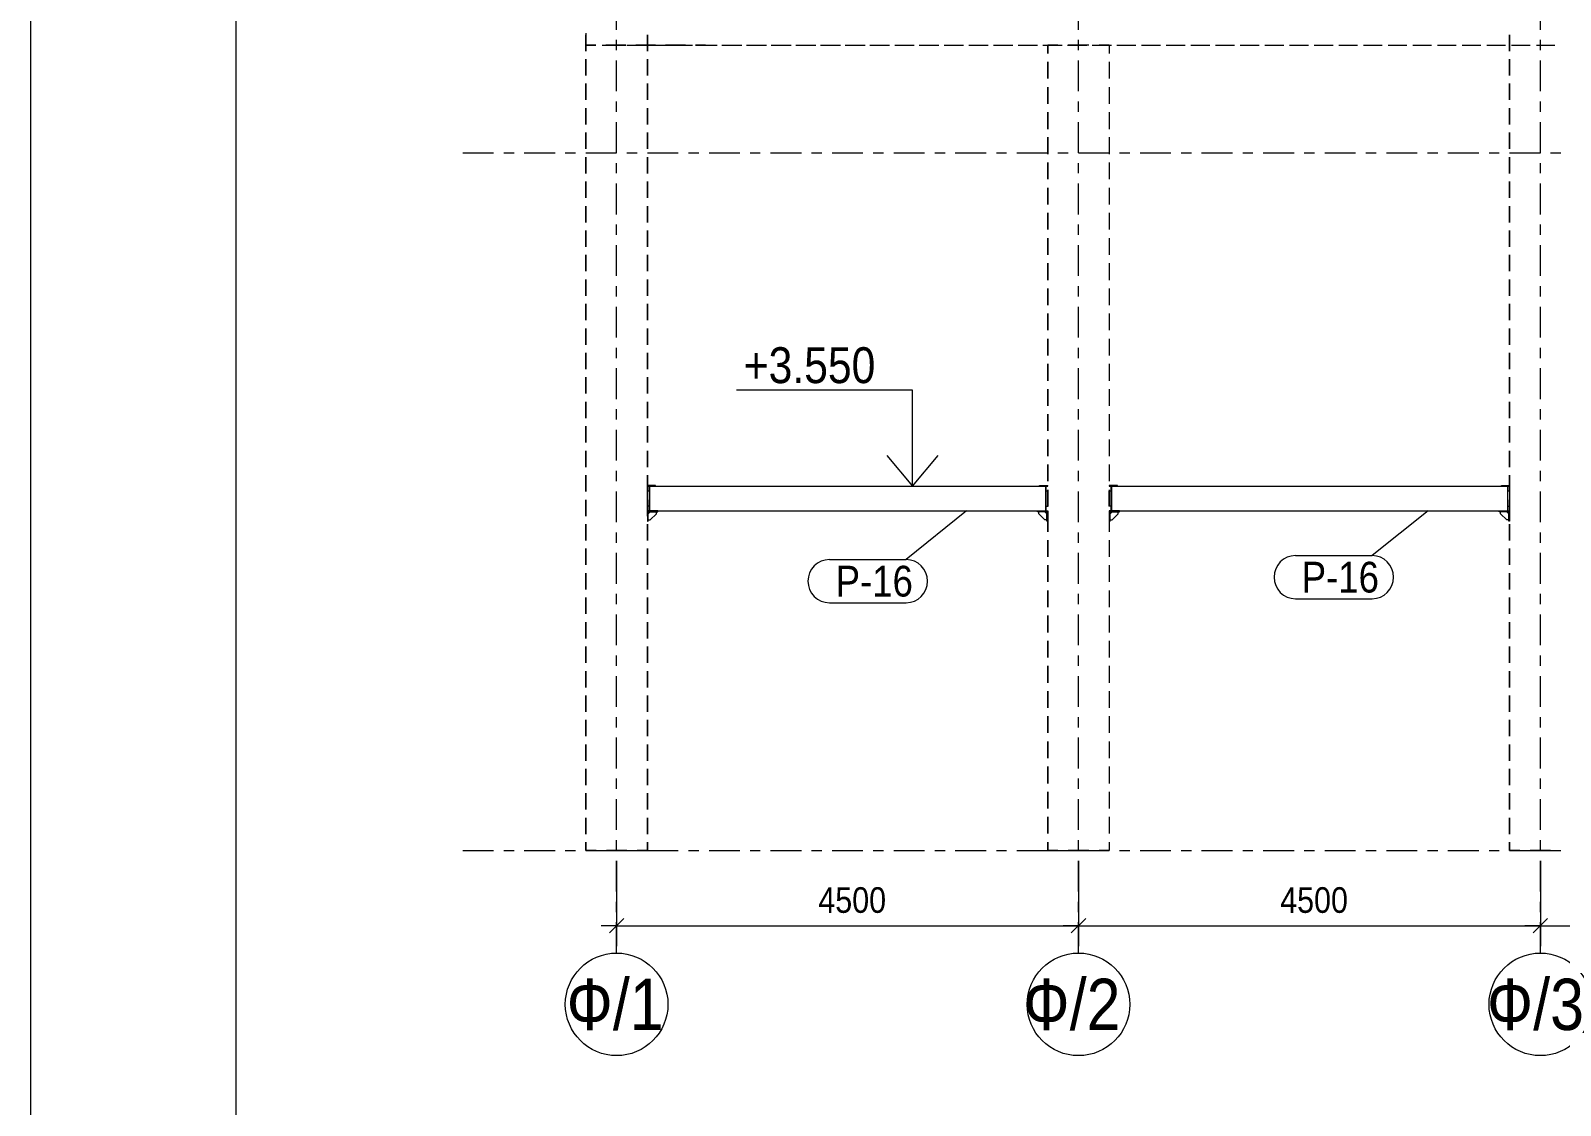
# Model space of a CAD drawing. Header units: millimetres. Extents: x -423 to 766, y -621 to 220.
# Drawn here: x -423.5 to -274.4, y -24.8 to 79.9 of the extents above; entities that cross this region are included whole.
import ezdxf

# ---------------------------------------------------------------- set-up
doc = ezdxf.new("R2010")
doc.units = ezdxf.units.MM
doc.linetypes.add('XKITLINE00', pattern=[0])
doc.linetypes.add('XKITLINE03', pattern=[6, 3, -1, 1, -1])
for name, color, linetype, lineweight in [('DrawingSheet', 5, 'Continuous', 0), ('LevelText', 7, 'Continuous', 0), ('Part', 2, 'Continuous', 0), ('PartMark', 3, 'Continuous', 0), ('ReferenceModel', 1, 'Continuous', 0), ('S-GRID', 1, 'Continuous', 0), ('Z-DIMENSIONS', 1, 'Continuous', 0)]:
    doc.layers.add(name, color=color, linetype=linetype, lineweight=lineweight)
doc.styles.add('GOST type A', font='ARIAL.TTF')

msp = doc.modelspace()

# ---------------------------------------------------------------- linework, layer by layer
at = {"layer": 'DrawingSheet', "linetype": 'XKITLINE00', "lineweight": 0}
for p, q in [((-423.49, 219.62), (-423.49, -621.38)), ((-403.49, 214.62), (-403.49, -616.38))]:
    msp.add_line(p, q, dxfattribs=at)
at = {"layer": 'LevelText', "linetype": 'XKITLINE00', "lineweight": 0}
for p, q in [((-343.5, 44.85), (-354.71, 44.85)), ((-337.57, 44.85), (-343.5, 44.85)), ((-337.57, 35.5), (-337.57, 44.85)), ((-340.07, 38.5), (-337.57, 35.5)), ((-337.57, 35.5), (-335.07, 38.5))]:
    msp.add_line(p, q, dxfattribs=at)
at = {"layer": 'Part', "linetype": 'XKITLINE00', "lineweight": 0}
for p, q in [((-362.59, 35.58), (-363.39, 35.58)), ((-363.39, 35.58), (-363.39, 35.5)), ((-363.39, 35.5), (-363.19, 35.5)), ((-363.39, 35.05), (-363.23, 35.05)), ((-363.39, 33.55), (-363.39, 35.05)), ((-363.23, 35.46), (-363.23, 33.14)), ((-363.23, 35.46), (-363.19, 35.46)), ((-363.19, 35.5), (-363.19, 33.1)), ((-363.19, 35.5), (-324.59, 35.5)), ((-362.59, 35.5), (-362.59, 35.58)), ((-325.19, 35.5), (-325.19, 35.58)), ((-325.19, 35.58), (-324.39, 35.58)), ((-324.59, 35.5), (-324.39, 35.5)), ((-324.59, 35.5), (-324.59, 33.1)), ((-324.55, 35.46), (-324.59, 35.46)), ((-324.55, 33.14), (-324.55, 35.46)), ((-324.55, 35.05), (-324.39, 35.05)), ((-324.39, 35.5), (-324.39, 35.58)), ((-324.39, 35.05), (-324.39, 33.55)), ((-317.59, 35.58), (-318.39, 35.58)), ((-318.39, 35.58), (-318.39, 35.5)), ((-318.39, 35.5), (-318.19, 35.5)), ((-318.39, 35.05), (-318.23, 35.05)), ((-318.39, 33.55), (-318.39, 35.05)), ((-318.23, 35.46), (-318.23, 33.14)), ((-318.23, 35.46), (-318.19, 35.46)), ((-318.19, 35.5), (-318.19, 33.1)), ((-318.19, 35.5), (-279.59, 35.5)), ((-317.59, 35.5), (-317.59, 35.58)), ((-280.19, 35.5), (-280.19, 35.58)), ((-280.19, 35.58), (-279.39, 35.58)), ((-279.59, 35.5), (-279.59, 33.1)), ((-279.59, 35.5), (-279.39, 35.5)), ((-279.55, 35.46), (-279.59, 35.46)), ((-279.55, 33.14), (-279.55, 35.46)), ((-279.55, 35.05), (-279.39, 35.05)), ((-279.39, 35.5), (-279.39, 35.58)), ((-279.39, 35.05), (-279.39, 33.55)), ((-363.23, 33.55), (-363.39, 33.55)), ((-363.39, 33.1), (-363.39, 32.1)), ((-362.39, 33.1), (-363.39, 33.1)), ((-363.31, 32.1), (-363.31, 33.02)), ((-363.31, 33.02), (-362.39, 33.02)), ((-363.31, 32.82), (-363.11, 33.02)), ((-363.23, 33.14), (-363.19, 33.14)), ((-363.19, 33.1), (-324.59, 33.1)), ((-363.11, 32.22), (-362.51, 32.82)), ((-362.51, 32.82), (-362.51, 33.02)), ((-362.39, 33.02), (-362.39, 33.1)), ((-325.39, 33.02), (-325.39, 33.1)), ((-325.39, 33.1), (-324.39, 33.1)), ((-324.47, 33.02), (-325.39, 33.02)), ((-325.27, 32.82), (-325.27, 33.02)), ((-324.67, 32.22), (-325.27, 32.82)), ((-324.47, 32.82), (-324.67, 33.02)), ((-324.59, 33.14), (-324.55, 33.14)), ((-324.55, 33.55), (-324.39, 33.55)), ((-324.47, 32.1), (-324.47, 33.02)), ((-324.39, 33.1), (-324.39, 32.1)), ((-318.23, 33.55), (-318.39, 33.55)), ((-318.39, 33.1), (-318.39, 32.1)), ((-317.39, 33.1), (-318.39, 33.1)), ((-318.31, 32.82), (-318.11, 33.02)), ((-318.31, 32.1), (-318.31, 33.02)), ((-318.31, 33.02), (-317.39, 33.02)), ((-318.23, 33.14), (-318.19, 33.14)), ((-318.19, 33.1), (-279.59, 33.1)), ((-318.11, 32.22), (-317.51, 32.82)), ((-317.51, 32.82), (-317.51, 33.02)), ((-317.39, 33.02), (-317.39, 33.1)), ((-280.39, 33.02), (-280.39, 33.1)), ((-280.39, 33.1), (-279.39, 33.1)), ((-279.47, 33.02), (-280.39, 33.02)), ((-280.27, 32.82), (-280.27, 33.02)), ((-279.67, 32.22), (-280.27, 32.82)), ((-279.47, 32.82), (-279.67, 33.02)), ((-279.59, 33.14), (-279.55, 33.14)), ((-279.55, 33.55), (-279.39, 33.55)), ((-279.47, 32.1), (-279.47, 33.02)), ((-279.39, 33.1), (-279.39, 32.1)), ((-363.39, 32.1), (-363.31, 32.1)), ((-363.31, 32.22), (-363.11, 32.22)), ((-324.47, 32.22), (-324.67, 32.22)), ((-324.39, 32.1), (-324.47, 32.1)), ((-318.39, 32.1), (-318.31, 32.1)), ((-318.31, 32.22), (-318.11, 32.22)), ((-279.47, 32.22), (-279.67, 32.22)), ((-279.39, 32.1), (-279.47, 32.1))]:
    msp.add_line(p, q, dxfattribs=at)
at = {"layer": 'PartMark', "linetype": 'XKITLINE00', "lineweight": 0}
for p, q in [((-332.31, 33.1), (-338.19, 28.35)), ((-287.31, 33.1), (-292.79, 28.74)), ((-345.65, 28.35), (-338.19, 28.35)), ((-300.24, 28.74), (-292.79, 28.74)), ((-345.65, 24.15), (-338.19, 24.15)), ((-300.24, 24.54), (-292.79, 24.54))]:
    msp.add_line(p, q, dxfattribs=at)
for centre, start, end in [((-345.65, 26.25), 90, 270), ((-338.19, 26.25), 270, 90), ((-300.24, 26.64), 90, 270), ((-292.79, 26.64), 270, 90)]:
    msp.add_arc(centre, 2.1, start, end, dxfattribs=at)
at = {"layer": 'ReferenceModel', "linetype": 'XKITLINE00', "lineweight": 0}
for p, q in [((-369.39, 79.66), (-369.39, 78.5)), ((-369.39, 79.51), (-369.39, 77.92)), ((-369.39, 77.92), (-369.39, 79.51)), ((-369.39, 79.51), (-369.39, 77.92)), ((-369.39, 79.33), (-369.39, 78.5)), ((-363.39, 79.51), (-363.39, 77.92)), ((-363.39, 77.92), (-363.39, 79.51)), ((-363.39, 79.51), (-363.39, 77.92)), ((-279.39, 79.51), (-279.39, 77.92)), ((-279.39, 77.92), (-279.39, 79.51)), ((-279.39, 79.51), (-279.39, 77.92)), ((-369.39, 78.5), (-369.39, 78.5)), ((-369.39, 78.5), (-368.59, 78.5)), ((-369.39, 78.5), (-368.42, 78.5)), ((-368.42, 78.5), (-369.39, 78.5)), ((-367.79, 78.5), (-366.19, 78.5)), ((-367.44, 78.5), (-365.5, 78.5)), ((-365.5, 78.5), (-367.44, 78.5)), ((-365.39, 78.5), (-363.79, 78.5)), ((-364.53, 78.5), (-362.59, 78.5)), ((-362.59, 78.5), (-364.53, 78.5)), ((-362.99, 78.5), (-361.39, 78.5)), ((-361.62, 78.5), (-359.68, 78.5)), ((-359.68, 78.5), (-361.62, 78.5)), ((-360.59, 78.5), (-358.99, 78.5)), ((-358.71, 78.5), (-357.74, 78.5)), ((-357.74, 78.5), (-358.71, 78.5)), ((-358.19, 78.5), (-356.59, 78.5)), ((-357.74, 78.5), (-356.94, 78.5)), ((-356.14, 78.5), (-354.53, 78.5)), ((-355.79, 78.5), (-354.19, 78.5)), ((-353.73, 78.5), (-352.13, 78.5)), ((-353.39, 78.5), (-351.79, 78.5)), ((-351.33, 78.5), (-349.72, 78.5)), ((-350.99, 78.5), (-349.39, 78.5)), ((-348.92, 78.5), (-347.32, 78.5)), ((-348.59, 78.5), (-346.99, 78.5)), ((-346.52, 78.5), (-344.91, 78.5)), ((-346.19, 78.5), (-344.59, 78.5)), ((-344.11, 78.5), (-342.51, 78.5)), ((-343.79, 78.5), (-342.19, 78.5)), ((-341.71, 78.5), (-340.1, 78.5)), ((-341.39, 78.5), (-339.79, 78.5)), ((-339.3, 78.5), (-337.7, 78.5)), ((-338.99, 78.5), (-337.39, 78.5)), ((-336.9, 78.5), (-335.3, 78.5)), ((-336.59, 78.5), (-334.99, 78.5)), ((-334.49, 78.5), (-332.89, 78.5)), ((-334.19, 78.5), (-332.59, 78.5)), ((-332.09, 78.5), (-330.49, 78.5)), ((-331.79, 78.5), (-330.19, 78.5)), ((-329.68, 78.5), (-328.08, 78.5)), ((-329.39, 78.5), (-327.79, 78.5)), ((-327.28, 78.5), (-325.68, 78.5)), ((-326.99, 78.5), (-325.39, 78.5)), ((-324.88, 78.5), (-323.27, 78.5)), ((-324.59, 78.5), (-322.99, 78.5)), ((-323.39, 78.5), (-324.39, 78.5)), ((-323.39, 78.5), (-324.39, 78.5)), ((-324.39, 78.5), (-324.39, 77.68)), ((-324.39, 78.5), (-324.39, 77.68)), ((-323.39, 78.5), (-324.39, 78.5)), ((-324.39, 77.68), (-324.39, 78.5)), ((-322.47, 78.5), (-320.87, 78.5)), ((-320.39, 78.5), (-322.39, 78.5)), ((-320.39, 78.5), (-322.39, 78.5)), ((-320.39, 78.5), (-322.39, 78.5)), ((-322.19, 78.5), (-320.59, 78.5)), ((-320.07, 78.5), (-318.46, 78.5)), ((-319.79, 78.5), (-318.19, 78.5)), ((-318.39, 78.5), (-319.39, 78.5)), ((-318.39, 78.5), (-319.39, 78.5)), ((-318.39, 78.5), (-319.39, 78.5)), ((-318.39, 78.5), (-318.39, 78.5)), ((-318.39, 78.5), (-318.39, 77.68)), ((-318.39, 78.5), (-318.39, 77.68)), ((-318.39, 78.5), (-318.39, 77.68)), ((-317.66, 78.5), (-316.06, 78.5)), ((-317.39, 78.5), (-315.79, 78.5)), ((-315.26, 78.5), (-313.65, 78.5)), ((-314.99, 78.5), (-313.39, 78.5)), ((-312.85, 78.5), (-311.25, 78.5)), ((-312.59, 78.5), (-310.99, 78.5)), ((-310.45, 78.5), (-308.84, 78.5)), ((-310.19, 78.5), (-308.59, 78.5)), ((-308.04, 78.5), (-306.44, 78.5)), ((-307.79, 78.5), (-306.19, 78.5)), ((-305.64, 78.5), (-304.04, 78.5)), ((-305.39, 78.5), (-303.79, 78.5)), ((-303.23, 78.5), (-301.63, 78.5)), ((-302.99, 78.5), (-301.39, 78.5)), ((-300.83, 78.5), (-299.23, 78.5)), ((-300.59, 78.5), (-298.99, 78.5)), ((-298.42, 78.5), (-296.82, 78.5)), ((-298.19, 78.5), (-296.59, 78.5)), ((-296.02, 78.5), (-294.42, 78.5)), ((-295.79, 78.5), (-294.19, 78.5)), ((-293.62, 78.5), (-292.01, 78.5)), ((-293.39, 78.5), (-291.79, 78.5)), ((-291.21, 78.5), (-289.61, 78.5)), ((-290.99, 78.5), (-289.39, 78.5)), ((-288.81, 78.5), (-287.2, 78.5)), ((-288.59, 78.5), (-286.99, 78.5)), ((-286.4, 78.5), (-284.8, 78.5)), ((-286.19, 78.5), (-284.59, 78.5)), ((-284, 78.5), (-282.39, 78.5)), ((-283.79, 78.5), (-282.19, 78.5)), ((-281.59, 78.5), (-279.99, 78.5)), ((-281.39, 78.5), (-279.79, 78.5)), ((-279.19, 78.5), (-277.58, 78.5)), ((-278.99, 78.5), (-277.39, 78.5)), ((-276.78, 78.5), (-275.18, 78.5)), ((-276.59, 78.5), (-274.99, 78.5)), ((-369.39, 77.12), (-369.39, 75.53)), ((-369.39, 75.53), (-369.39, 77.12)), ((-369.39, 77.12), (-369.39, 75.53)), ((-363.39, 77.12), (-363.39, 75.53)), ((-363.39, 75.53), (-363.39, 77.12)), ((-363.39, 77.12), (-363.39, 75.53)), ((-324.39, 76.86), (-324.39, 75.23)), ((-324.39, 76.86), (-324.39, 75.23)), ((-324.39, 75.23), (-324.39, 76.86)), ((-318.39, 76.86), (-318.39, 75.23)), ((-318.39, 76.86), (-318.39, 75.23)), ((-318.39, 76.86), (-318.39, 75.23)), ((-279.39, 77.12), (-279.39, 75.53)), ((-279.39, 75.53), (-279.39, 77.12)), ((-279.39, 77.12), (-279.39, 75.53)), ((-369.39, 74.74), (-369.39, 73.15)), ((-369.39, 73.15), (-369.39, 74.74)), ((-369.39, 74.74), (-369.39, 73.15)), ((-363.39, 74.74), (-363.39, 73.15)), ((-363.39, 73.15), (-363.39, 74.74)), ((-363.39, 74.74), (-363.39, 73.15)), ((-279.39, 74.74), (-279.39, 73.15)), ((-279.39, 73.15), (-279.39, 74.74)), ((-279.39, 74.74), (-279.39, 73.15)), ((-324.39, 74.41), (-324.39, 72.78)), ((-324.39, 74.41), (-324.39, 72.78)), ((-324.39, 72.78), (-324.39, 74.41)), ((-318.39, 74.41), (-318.39, 72.78)), ((-318.39, 74.41), (-318.39, 72.78)), ((-318.39, 74.41), (-318.39, 72.78)), ((-369.39, 72.35), (-369.39, 70.76)), ((-369.39, 70.76), (-369.39, 72.35)), ((-369.39, 72.35), (-369.39, 70.76)), ((-363.39, 72.35), (-363.39, 70.76)), ((-363.39, 70.76), (-363.39, 72.35)), ((-363.39, 72.35), (-363.39, 70.76)), ((-324.39, 71.96), (-324.39, 70.32)), ((-324.39, 71.96), (-324.39, 70.32)), ((-324.39, 70.32), (-324.39, 71.96)), ((-318.39, 71.96), (-318.39, 70.32)), ((-318.39, 71.96), (-318.39, 70.32)), ((-318.39, 71.96), (-318.39, 70.32)), ((-279.39, 72.35), (-279.39, 70.76)), ((-279.39, 70.76), (-279.39, 72.35)), ((-279.39, 72.35), (-279.39, 70.76)), ((-369.39, 69.97), (-369.39, 68.38)), ((-369.39, 68.38), (-369.39, 69.97)), ((-369.39, 69.97), (-369.39, 68.38)), ((-363.39, 69.97), (-363.39, 68.38)), ((-363.39, 68.38), (-363.39, 69.97)), ((-363.39, 69.97), (-363.39, 68.38)), ((-324.39, 69.51), (-324.39, 67.87)), ((-324.39, 69.51), (-324.39, 67.87)), ((-324.39, 67.87), (-324.39, 69.51)), ((-318.39, 69.51), (-318.39, 67.87)), ((-318.39, 69.51), (-318.39, 67.87)), ((-318.39, 69.51), (-318.39, 67.87)), ((-279.39, 69.97), (-279.39, 68.38)), ((-279.39, 68.38), (-279.39, 69.97)), ((-279.39, 69.97), (-279.39, 68.38)), ((-369.39, 67.58), (-369.39, 65.99)), ((-369.39, 65.99), (-369.39, 67.58)), ((-369.39, 67.58), (-369.39, 65.99)), ((-363.39, 67.58), (-363.39, 65.99)), ((-363.39, 65.99), (-363.39, 67.58)), ((-363.39, 67.58), (-363.39, 65.99)), ((-279.39, 67.58), (-279.39, 65.99)), ((-279.39, 65.99), (-279.39, 67.58)), ((-279.39, 67.58), (-279.39, 65.99)), ((-324.39, 67.05), (-324.39, 65.42)), ((-324.39, 67.05), (-324.39, 65.42)), ((-324.39, 65.42), (-324.39, 67.05)), ((-318.39, 67.05), (-318.39, 65.42)), ((-318.39, 67.05), (-318.39, 65.42)), ((-318.39, 67.05), (-318.39, 65.42)), ((-369.39, 65.2), (-369.39, 63.61)), ((-369.39, 63.61), (-369.39, 65.2)), ((-369.39, 65.2), (-369.39, 63.61)), ((-363.39, 65.2), (-363.39, 63.61)), ((-363.39, 63.61), (-363.39, 65.2)), ((-363.39, 65.2), (-363.39, 63.61)), ((-324.39, 64.6), (-324.39, 62.96)), ((-324.39, 64.6), (-324.39, 62.96)), ((-324.39, 62.96), (-324.39, 64.6)), ((-318.39, 64.6), (-318.39, 62.96)), ((-318.39, 64.6), (-318.39, 62.96)), ((-318.39, 64.6), (-318.39, 62.96)), ((-279.39, 65.2), (-279.39, 63.61)), ((-279.39, 63.61), (-279.39, 65.2)), ((-279.39, 65.2), (-279.39, 63.61)), ((-369.39, 62.81), (-369.39, 61.22)), ((-369.39, 61.22), (-369.39, 62.81)), ((-369.39, 62.81), (-369.39, 61.22)), ((-363.39, 62.81), (-363.39, 61.22)), ((-363.39, 61.22), (-363.39, 62.81)), ((-363.39, 62.81), (-363.39, 61.22)), ((-279.39, 62.81), (-279.39, 61.22)), ((-279.39, 61.22), (-279.39, 62.81)), ((-279.39, 62.81), (-279.39, 61.22)), ((-324.39, 62.15), (-324.39, 60.51)), ((-324.39, 62.15), (-324.39, 60.51)), ((-324.39, 60.51), (-324.39, 62.15)), ((-318.39, 62.15), (-318.39, 60.51)), ((-318.39, 62.15), (-318.39, 60.51)), ((-318.39, 62.15), (-318.39, 60.51)), ((-369.39, 60.43), (-369.39, 58.84)), ((-369.39, 58.84), (-369.39, 60.43)), ((-369.39, 60.43), (-369.39, 58.84)), ((-363.39, 60.43), (-363.39, 58.84)), ((-363.39, 58.84), (-363.39, 60.43)), ((-363.39, 60.43), (-363.39, 58.84)), ((-324.39, 59.69), (-324.39, 58.06)), ((-324.39, 59.69), (-324.39, 58.06)), ((-324.39, 58.06), (-324.39, 59.69)), ((-318.39, 59.69), (-318.39, 58.06)), ((-318.39, 59.69), (-318.39, 58.06)), ((-318.39, 59.69), (-318.39, 58.06)), ((-279.39, 60.43), (-279.39, 58.84)), ((-279.39, 58.84), (-279.39, 60.43)), ((-279.39, 60.43), (-279.39, 58.84)), ((-369.39, 58.04), (-369.39, 56.45)), ((-369.39, 56.45), (-369.39, 58.04)), ((-369.39, 58.04), (-369.39, 56.45)), ((-363.39, 58.04), (-363.39, 56.45)), ((-363.39, 56.45), (-363.39, 58.04)), ((-363.39, 58.04), (-363.39, 56.45)), ((-324.39, 57.24), (-324.39, 55.6)), ((-324.39, 57.24), (-324.39, 55.6)), ((-324.39, 55.6), (-324.39, 57.24)), ((-318.39, 57.24), (-318.39, 55.6)), ((-318.39, 57.24), (-318.39, 55.6)), ((-318.39, 57.24), (-318.39, 55.6)), ((-279.39, 58.04), (-279.39, 56.45)), ((-279.39, 56.45), (-279.39, 58.04)), ((-279.39, 58.04), (-279.39, 56.45)), ((-369.39, 55.66), (-369.39, 54.07)), ((-369.39, 54.07), (-369.39, 55.66)), ((-369.39, 55.66), (-369.39, 54.07)), ((-363.39, 55.66), (-363.39, 54.07)), ((-363.39, 54.07), (-363.39, 55.66)), ((-363.39, 55.66), (-363.39, 54.07)), ((-279.39, 55.66), (-279.39, 54.07)), ((-279.39, 54.07), (-279.39, 55.66)), ((-279.39, 55.66), (-279.39, 54.07)), ((-324.39, 54.79), (-324.39, 53.15)), ((-324.39, 54.79), (-324.39, 53.15)), ((-324.39, 53.15), (-324.39, 54.79)), ((-318.39, 54.79), (-318.39, 53.15)), ((-318.39, 54.79), (-318.39, 53.15)), ((-318.39, 54.79), (-318.39, 53.15)), ((-369.39, 53.27), (-369.39, 51.68)), ((-369.39, 51.68), (-369.39, 53.27)), ((-369.39, 53.27), (-369.39, 51.68)), ((-363.39, 53.27), (-363.39, 51.68)), ((-363.39, 51.68), (-363.39, 53.27)), ((-363.39, 53.27), (-363.39, 51.68)), ((-324.39, 52.33), (-324.39, 50.7)), ((-324.39, 52.33), (-324.39, 50.7)), ((-324.39, 50.7), (-324.39, 52.33)), ((-318.39, 52.33), (-318.39, 50.7)), ((-318.39, 52.33), (-318.39, 50.7)), ((-318.39, 52.33), (-318.39, 50.7)), ((-279.39, 53.27), (-279.39, 51.68)), ((-279.39, 51.68), (-279.39, 53.27)), ((-279.39, 53.27), (-279.39, 51.68)), ((-369.39, 50.89), (-369.39, 49.3)), ((-369.39, 49.3), (-369.39, 50.89)), ((-369.39, 50.89), (-369.39, 49.3)), ((-363.39, 50.89), (-363.39, 49.3)), ((-363.39, 49.3), (-363.39, 50.89)), ((-363.39, 50.89), (-363.39, 49.3)), ((-279.39, 50.89), (-279.39, 49.3)), ((-279.39, 49.3), (-279.39, 50.89)), ((-279.39, 50.89), (-279.39, 49.3)), ((-324.39, 49.88), (-324.39, 48.24)), ((-324.39, 49.88), (-324.39, 48.24)), ((-324.39, 48.24), (-324.39, 49.88)), ((-318.39, 49.88), (-318.39, 48.24)), ((-318.39, 49.88), (-318.39, 48.24)), ((-318.39, 49.88), (-318.39, 48.24)), ((-369.39, 48.5), (-369.39, 46.91)), ((-369.39, 46.91), (-369.39, 48.5)), ((-369.39, 48.5), (-369.39, 46.91)), ((-363.39, 48.5), (-363.39, 46.91)), ((-363.39, 46.91), (-363.39, 48.5)), ((-363.39, 48.5), (-363.39, 46.91)), ((-279.39, 48.5), (-279.39, 46.91)), ((-279.39, 46.91), (-279.39, 48.5)), ((-279.39, 48.5), (-279.39, 46.91)), ((-324.39, 47.43), (-324.39, 45.79)), ((-324.39, 47.43), (-324.39, 45.79)), ((-324.39, 45.79), (-324.39, 47.43)), ((-318.39, 47.43), (-318.39, 45.79)), ((-318.39, 47.43), (-318.39, 45.79)), ((-318.39, 47.43), (-318.39, 45.79)), ((-369.39, 46.12), (-369.39, 44.53)), ((-369.39, 44.53), (-369.39, 46.12)), ((-369.39, 46.12), (-369.39, 44.53)), ((-363.39, 46.12), (-363.39, 44.53)), ((-363.39, 44.53), (-363.39, 46.12)), ((-363.39, 46.12), (-363.39, 44.53)), ((-324.39, 44.97), (-324.39, 43.34)), ((-324.39, 44.97), (-324.39, 43.34)), ((-324.39, 43.34), (-324.39, 44.97)), ((-318.39, 44.97), (-318.39, 43.34)), ((-318.39, 44.97), (-318.39, 43.34)), ((-318.39, 44.97), (-318.39, 43.34)), ((-279.39, 46.12), (-279.39, 44.53)), ((-279.39, 44.53), (-279.39, 46.12)), ((-279.39, 46.12), (-279.39, 44.53)), ((-369.39, 43.73), (-369.39, 42.14)), ((-369.39, 42.14), (-369.39, 43.73)), ((-369.39, 43.73), (-369.39, 42.14)), ((-363.39, 43.73), (-363.39, 42.14)), ((-363.39, 42.14), (-363.39, 43.73)), ((-363.39, 43.73), (-363.39, 42.14)), ((-279.39, 43.73), (-279.39, 42.14)), ((-279.39, 42.14), (-279.39, 43.73)), ((-279.39, 43.73), (-279.39, 42.14)), ((-324.39, 42.52), (-324.39, 40.89)), ((-324.39, 42.52), (-324.39, 40.89)), ((-324.39, 40.89), (-324.39, 42.52)), ((-318.39, 42.52), (-318.39, 40.89)), ((-318.39, 42.52), (-318.39, 40.89)), ((-318.39, 42.52), (-318.39, 40.89)), ((-369.39, 41.35), (-369.39, 39.75)), ((-369.39, 39.75), (-369.39, 41.35)), ((-369.39, 41.35), (-369.39, 39.75)), ((-363.39, 41.35), (-363.39, 39.75)), ((-363.39, 39.75), (-363.39, 41.35)), ((-363.39, 41.35), (-363.39, 39.75)), ((-279.39, 41.35), (-279.39, 39.75)), ((-279.39, 39.75), (-279.39, 41.35)), ((-279.39, 41.35), (-279.39, 39.75)), ((-369.39, 38.96), (-369.39, 37.37)), ((-369.39, 37.37), (-369.39, 38.96)), ((-369.39, 38.96), (-369.39, 37.37)), ((-363.39, 38.96), (-363.39, 37.37)), ((-363.39, 37.37), (-363.39, 38.96)), ((-363.39, 38.96), (-363.39, 37.37)), ((-324.39, 40.07), (-324.39, 38.43)), ((-324.39, 40.07), (-324.39, 38.43)), ((-324.39, 38.43), (-324.39, 40.07)), ((-318.39, 40.07), (-318.39, 38.43)), ((-318.39, 40.07), (-318.39, 38.43)), ((-318.39, 40.07), (-318.39, 38.43)), ((-279.39, 38.96), (-279.39, 37.37)), ((-279.39, 37.37), (-279.39, 38.96)), ((-279.39, 38.96), (-279.39, 37.37)), ((-324.39, 37.61), (-324.39, 35.98)), ((-324.39, 37.61), (-324.39, 35.98)), ((-324.39, 35.98), (-324.39, 37.61)), ((-318.39, 37.61), (-318.39, 35.98)), ((-318.39, 37.61), (-318.39, 35.98)), ((-318.39, 37.61), (-318.39, 35.98)), ((-369.39, 36.57), (-369.39, 34.98)), ((-369.39, 34.98), (-369.39, 36.57)), ((-369.39, 36.57), (-369.39, 34.98)), ((-363.39, 36.57), (-363.39, 34.98)), ((-363.39, 34.98), (-363.39, 36.57)), ((-363.39, 36.57), (-363.39, 34.98)), ((-279.39, 36.57), (-279.39, 34.98)), ((-279.39, 34.98), (-279.39, 36.57)), ((-279.39, 36.57), (-279.39, 34.98)), ((-324.39, 35.16), (-324.39, 33.53)), ((-324.39, 35.16), (-324.39, 33.53)), ((-324.39, 33.53), (-324.39, 35.16)), ((-318.39, 35.16), (-318.39, 33.53)), ((-318.39, 35.16), (-318.39, 33.53)), ((-318.39, 35.16), (-318.39, 33.53)), ((-369.39, 34.19), (-369.39, 32.6)), ((-369.39, 32.6), (-369.39, 34.19)), ((-369.39, 34.19), (-369.39, 32.6)), ((-363.39, 34.19), (-363.39, 32.6)), ((-363.39, 32.6), (-363.39, 34.19)), ((-363.39, 34.19), (-363.39, 32.6)), ((-279.39, 34.19), (-279.39, 32.6)), ((-279.39, 32.6), (-279.39, 34.19)), ((-279.39, 34.19), (-279.39, 32.6)), ((-369.39, 31.8), (-369.39, 30.21)), ((-369.39, 30.21), (-369.39, 31.8)), ((-369.39, 31.8), (-369.39, 30.21)), ((-363.39, 31.8), (-363.39, 30.21)), ((-363.39, 30.21), (-363.39, 31.8)), ((-363.39, 31.8), (-363.39, 30.21)), ((-324.39, 32.71), (-324.39, 31.07)), ((-324.39, 32.71), (-324.39, 31.07)), ((-324.39, 31.07), (-324.39, 32.71)), ((-318.39, 32.71), (-318.39, 31.07)), ((-318.39, 32.71), (-318.39, 31.07)), ((-318.39, 32.71), (-318.39, 31.07)), ((-279.39, 31.8), (-279.39, 30.21)), ((-279.39, 30.21), (-279.39, 31.8)), ((-279.39, 31.8), (-279.39, 30.21)), ((-324.39, 30.26), (-324.39, 28.62)), ((-324.39, 30.26), (-324.39, 28.62)), ((-324.39, 28.62), (-324.39, 30.26)), ((-318.39, 30.26), (-318.39, 28.62)), ((-318.39, 30.26), (-318.39, 28.62)), ((-318.39, 30.26), (-318.39, 28.62)), ((-369.39, 29.42), (-369.39, 27.83)), ((-369.39, 27.83), (-369.39, 29.42)), ((-369.39, 29.42), (-369.39, 27.83)), ((-363.39, 29.42), (-363.39, 27.83)), ((-363.39, 27.83), (-363.39, 29.42)), ((-363.39, 29.42), (-363.39, 27.83)), ((-279.39, 29.42), (-279.39, 27.83)), ((-279.39, 27.83), (-279.39, 29.42)), ((-279.39, 29.42), (-279.39, 27.83)), ((-369.39, 27.03), (-369.39, 25.44)), ((-369.39, 25.44), (-369.39, 27.03)), ((-369.39, 27.03), (-369.39, 25.44)), ((-363.39, 27.03), (-363.39, 25.44)), ((-363.39, 25.44), (-363.39, 27.03)), ((-363.39, 27.03), (-363.39, 25.44)), ((-324.39, 27.8), (-324.39, 26.17)), ((-324.39, 27.8), (-324.39, 26.17)), ((-324.39, 26.17), (-324.39, 27.8)), ((-318.39, 27.8), (-318.39, 26.17)), ((-318.39, 27.8), (-318.39, 26.17)), ((-318.39, 27.8), (-318.39, 26.17)), ((-279.39, 27.03), (-279.39, 25.44)), ((-279.39, 25.44), (-279.39, 27.03)), ((-279.39, 27.03), (-279.39, 25.44)), ((-324.39, 25.35), (-324.39, 23.71)), ((-324.39, 25.35), (-324.39, 23.71)), ((-324.39, 23.71), (-324.39, 25.35)), ((-318.39, 25.35), (-318.39, 23.71)), ((-318.39, 25.35), (-318.39, 23.71)), ((-318.39, 25.35), (-318.39, 23.71)), ((-369.39, 24.65), (-369.39, 23.06)), ((-369.39, 23.06), (-369.39, 24.65)), ((-369.39, 24.65), (-369.39, 23.06)), ((-363.39, 24.65), (-363.39, 23.06)), ((-363.39, 23.06), (-363.39, 24.65)), ((-363.39, 24.65), (-363.39, 23.06)), ((-279.39, 24.65), (-279.39, 23.06)), ((-279.39, 23.06), (-279.39, 24.65)), ((-279.39, 24.65), (-279.39, 23.06)), ((-324.39, 22.9), (-324.39, 21.26)), ((-324.39, 22.9), (-324.39, 21.26)), ((-324.39, 21.26), (-324.39, 22.9)), ((-318.39, 22.9), (-318.39, 21.26)), ((-318.39, 22.9), (-318.39, 21.26)), ((-318.39, 22.9), (-318.39, 21.26)), ((-369.39, 22.26), (-369.39, 20.67)), ((-369.39, 20.67), (-369.39, 22.26)), ((-369.39, 22.26), (-369.39, 20.67)), ((-363.39, 22.26), (-363.39, 20.67)), ((-363.39, 20.67), (-363.39, 22.26)), ((-363.39, 22.26), (-363.39, 20.67)), ((-279.39, 22.26), (-279.39, 20.67)), ((-279.39, 20.67), (-279.39, 22.26)), ((-279.39, 22.26), (-279.39, 20.67)), ((-369.39, 19.88), (-369.39, 18.29)), ((-369.39, 18.29), (-369.39, 19.88)), ((-369.39, 19.88), (-369.39, 18.29)), ((-363.39, 19.88), (-363.39, 18.29)), ((-363.39, 18.29), (-363.39, 19.88)), ((-363.39, 19.88), (-363.39, 18.29)), ((-324.39, 20.44), (-324.39, 18.81)), ((-324.39, 20.44), (-324.39, 18.81)), ((-324.39, 18.81), (-324.39, 20.44)), ((-318.39, 20.44), (-318.39, 18.81)), ((-318.39, 20.44), (-318.39, 18.81)), ((-318.39, 20.44), (-318.39, 18.81)), ((-279.39, 19.88), (-279.39, 18.29)), ((-279.39, 18.29), (-279.39, 19.88)), ((-279.39, 19.88), (-279.39, 18.29)), ((-324.39, 17.99), (-324.39, 16.35)), ((-324.39, 17.99), (-324.39, 16.35)), ((-324.39, 16.35), (-324.39, 17.99)), ((-318.39, 17.99), (-318.39, 16.35)), ((-318.39, 17.99), (-318.39, 16.35)), ((-318.39, 17.99), (-318.39, 16.35)), ((-369.39, 17.49), (-369.39, 15.9)), ((-369.39, 15.9), (-369.39, 17.49)), ((-369.39, 17.49), (-369.39, 15.9)), ((-363.39, 17.49), (-363.39, 15.9)), ((-363.39, 15.9), (-363.39, 17.49)), ((-363.39, 17.49), (-363.39, 15.9)), ((-279.39, 17.49), (-279.39, 15.9)), ((-279.39, 15.9), (-279.39, 17.49)), ((-279.39, 17.49), (-279.39, 15.9)), ((-369.39, 15.11), (-369.39, 13.52)), ((-369.39, 13.52), (-369.39, 15.11)), ((-369.39, 15.11), (-369.39, 13.52)), ((-363.39, 15.11), (-363.39, 13.52)), ((-363.39, 13.52), (-363.39, 15.11)), ((-363.39, 15.11), (-363.39, 13.52)), ((-324.39, 15.54), (-324.39, 13.9)), ((-324.39, 15.54), (-324.39, 13.9)), ((-324.39, 13.9), (-324.39, 15.54)), ((-318.39, 15.54), (-318.39, 13.9)), ((-318.39, 15.54), (-318.39, 13.9)), ((-318.39, 15.54), (-318.39, 13.9)), ((-279.39, 15.11), (-279.39, 13.52)), ((-279.39, 13.52), (-279.39, 15.11)), ((-279.39, 15.11), (-279.39, 13.52)), ((-369.39, 12.72), (-369.39, 11.13)), ((-369.39, 11.13), (-369.39, 12.72)), ((-369.39, 12.72), (-369.39, 11.13)), ((-363.39, 12.72), (-363.39, 11.13)), ((-363.39, 11.13), (-363.39, 12.72)), ((-363.39, 12.72), (-363.39, 11.13)), ((-324.39, 13.08), (-324.39, 11.45)), ((-324.39, 13.08), (-324.39, 11.45)), ((-324.39, 11.45), (-324.39, 13.08)), ((-318.39, 13.08), (-318.39, 11.45)), ((-318.39, 13.08), (-318.39, 11.45)), ((-318.39, 13.08), (-318.39, 11.45)), ((-279.39, 12.72), (-279.39, 11.13)), ((-279.39, 11.13), (-279.39, 12.72)), ((-279.39, 12.72), (-279.39, 11.13)), ((-324.39, 10.63), (-324.39, 8.99)), ((-324.39, 10.63), (-324.39, 8.99)), ((-324.39, 8.99), (-324.39, 10.63)), ((-318.39, 10.63), (-318.39, 8.99)), ((-318.39, 10.63), (-318.39, 8.99)), ((-318.39, 10.63), (-318.39, 8.99)), ((-369.39, 10.34), (-369.39, 8.75)), ((-369.39, 8.75), (-369.39, 10.34)), ((-369.39, 10.34), (-369.39, 8.75)), ((-363.39, 10.34), (-363.39, 8.75)), ((-363.39, 8.75), (-363.39, 10.34)), ((-363.39, 10.34), (-363.39, 8.75)), ((-279.39, 10.34), (-279.39, 8.75)), ((-279.39, 8.75), (-279.39, 10.34)), ((-279.39, 10.34), (-279.39, 8.75)), ((-369.39, 7.95), (-369.39, 6.36)), ((-369.39, 6.36), (-369.39, 7.95)), ((-369.39, 7.95), (-369.39, 6.36)), ((-363.39, 7.95), (-363.39, 6.36)), ((-363.39, 6.36), (-363.39, 7.95)), ((-363.39, 7.95), (-363.39, 6.36)), ((-324.39, 8.18), (-324.39, 6.54)), ((-324.39, 8.18), (-324.39, 6.54)), ((-324.39, 6.54), (-324.39, 8.18)), ((-318.39, 8.18), (-318.39, 6.54)), ((-318.39, 8.18), (-318.39, 6.54)), ((-318.39, 8.18), (-318.39, 6.54)), ((-279.39, 7.95), (-279.39, 6.36)), ((-279.39, 6.36), (-279.39, 7.95)), ((-279.39, 7.95), (-279.39, 6.36)), ((-369.39, 5.57), (-369.39, 3.98)), ((-369.39, 3.98), (-369.39, 5.57)), ((-369.39, 5.57), (-369.39, 3.98)), ((-363.39, 5.57), (-363.39, 3.98)), ((-363.39, 3.98), (-363.39, 5.57)), ((-363.39, 5.57), (-363.39, 3.98)), ((-324.39, 5.72), (-324.39, 4.09)), ((-324.39, 5.72), (-324.39, 4.09)), ((-324.39, 4.09), (-324.39, 5.72)), ((-318.39, 5.72), (-318.39, 4.09)), ((-318.39, 5.72), (-318.39, 4.09)), ((-318.39, 5.72), (-318.39, 4.09)), ((-279.39, 5.57), (-279.39, 3.98)), ((-279.39, 3.98), (-279.39, 5.57)), ((-279.39, 5.57), (-279.39, 3.98)), ((-369.39, 3.18), (-369.39, 1.59)), ((-369.39, 1.59), (-369.39, 3.18)), ((-369.39, 3.18), (-369.39, 1.59)), ((-363.39, 3.18), (-363.39, 1.59)), ((-363.39, 1.59), (-363.39, 3.18)), ((-363.39, 3.18), (-363.39, 1.59)), ((-324.39, 3.27), (-324.39, 1.64)), ((-324.39, 3.27), (-324.39, 1.64)), ((-324.39, 1.64), (-324.39, 3.27)), ((-318.39, 3.27), (-318.39, 1.64)), ((-318.39, 3.27), (-318.39, 1.64)), ((-318.39, 3.27), (-318.39, 1.64)), ((-279.39, 3.18), (-279.39, 1.59)), ((-279.39, 1.59), (-279.39, 3.18)), ((-279.39, 3.18), (-279.39, 1.59)), ((-369.39, 0.8), (-369.39, 0)), ((-369.39, 0), (-369.39, 0.8)), ((-369.39, 0.8), (-369.39, 0)), ((-368.39, 0), (-369.39, 0)), ((-368.39, 0), (-369.39, 0)), ((-368.39, 0), (-369.39, 0)), ((-369.39, 0), (-368.39, 0)), ((-369.39, 0), (-369.39, 0)), ((-368.39, 0), (-369.39, 0)), ((-365.39, 0), (-367.39, 0)), ((-365.39, 0), (-367.39, 0)), ((-365.39, 0), (-367.39, 0)), ((-367.39, 0), (-365.39, 0)), ((-365.39, 0), (-367.39, 0)), ((-363.39, 0), (-364.39, 0)), ((-363.39, 0), (-364.39, 0)), ((-363.39, 0), (-364.39, 0)), ((-364.39, 0), (-363.39, 0)), ((-363.39, 0), (-364.39, 0)), ((-363.39, 0.8), (-363.39, 0)), ((-363.39, 0), (-363.39, 0.8)), ((-363.39, 0.8), (-363.39, 0)), ((-363.39, 0), (-363.39, 0)), ((-324.39, 0.82), (-324.39, 0)), ((-324.39, 0.82), (-324.39, 0)), ((-324.39, 0), (-324.39, 0.82)), ((-323.39, 0), (-324.39, 0)), ((-323.39, 0), (-324.39, 0)), ((-323.39, 0), (-324.39, 0)), ((-324.39, 0), (-323.39, 0)), ((-324.39, 0), (-324.39, 0)), ((-323.39, 0), (-324.39, 0)), ((-320.39, 0), (-322.39, 0)), ((-320.39, 0), (-322.39, 0)), ((-320.39, 0), (-322.39, 0)), ((-322.39, 0), (-320.39, 0)), ((-320.39, 0), (-322.39, 0)), ((-318.39, 0), (-319.39, 0)), ((-318.39, 0), (-319.39, 0)), ((-318.39, 0), (-319.39, 0)), ((-319.39, 0), (-318.39, 0)), ((-318.39, 0), (-319.39, 0)), ((-318.39, 0.82), (-318.39, 0)), ((-318.39, 0.82), (-318.39, 0)), ((-318.39, 0.82), (-318.39, 0)), ((-318.39, 0), (-318.39, 0)), ((-279.39, 0.8), (-279.39, 0)), ((-279.39, 0), (-279.39, 0.8)), ((-279.39, 0.8), (-279.39, 0)), ((-278.39, 0), (-279.39, 0)), ((-278.39, 0), (-279.39, 0)), ((-278.39, 0), (-279.39, 0)), ((-279.39, 0), (-278.39, 0)), ((-279.39, 0), (-279.39, 0)), ((-278.39, 0), (-279.39, 0)), ((-275.39, 0), (-277.39, 0)), ((-275.39, 0), (-277.39, 0)), ((-275.39, 0), (-277.39, 0)), ((-277.39, 0), (-275.39, 0)), ((-275.39, 0), (-277.39, 0))]:
    msp.add_line(p, q, dxfattribs=at)
at = {"layer": 'S-GRID', "linetype": 'XKITLINE03', "lineweight": 0}
for p, q in [((-366.39, -10), (-366.39, 189.6)), ((-321.39, -10), (-321.39, 189.6)), ((-276.39, -10), (-276.39, 189.6)), ((-381.39, 68), (384.81, 68)), ((-381.39, 0), (384.81, 0))]:
    msp.add_line(p, q, dxfattribs=at)
at = {"layer": 'S-GRID', "linetype": 'XKITLINE00', "lineweight": 0}
for centre in [(-366.39, -15), (-321.39, -15), (-276.39, -15)]:
    msp.add_circle(centre, 5, dxfattribs=at)
at = {"layer": 'Z-DIMENSIONS', "linetype": 'XKITLINE00', "lineweight": 0}
for p, q in [((-366.39, -1), (-366.39, -9.33)), ((-321.39, -1), (-321.39, -9.33)), ((-321.39, -1), (-321.39, -9.33)), ((-276.39, -1), (-276.39, -9.33)), ((-276.39, -1), (-276.39, -9.33)), ((-366.39, -7.33), (-367.89, -7.33)), ((-365.68, -6.63), (-367.09, -8.04)), ((-366.39, -7.33), (-321.39, -7.33)), ((-321.39, -7.33), (-322.89, -7.33)), ((-320.68, -6.63), (-322.09, -8.04)), ((-320.68, -6.63), (-322.09, -8.04)), ((-321.39, -7.33), (-319.89, -7.33)), ((-321.39, -7.33), (-276.39, -7.33)), ((-276.39, -7.33), (-277.89, -7.33)), ((-275.68, -6.63), (-277.09, -8.04)), ((-275.68, -6.63), (-277.09, -8.04)), ((-276.39, -7.33), (-274.89, -7.33)), ((-276.39, -7.33), (-240.39, -7.33))]:
    msp.add_line(p, q, dxfattribs=at)
at = {"layer": 'Z-DIMENSIONS'}
for p in [(-366.39, -7.33), (-321.39, -7.33), (-321.39, -7.33), (-276.39, -7.33), (-276.39, -7.33)]:
    msp.add_point(p, dxfattribs=at)

# ---------------------------------------------------------------- texts
at = {"layer": 'LevelText', "style": 'GOST type A', "width": 0.85}
msp.add_text('+3.550', height=3.5, dxfattribs=at).set_placement((-354.01, 45.55))
at = {"layer": 'PartMark', "style": 'GOST type A', "width": 0.85}
for p in [(-345.05, 24.75), (-299.64, 25.14)]:
    msp.add_text('Р-16', height=3, dxfattribs=at).set_placement(p)
at = {"layer": 'S-GRID', "style": 'GOST type A', "width": 0.85}
for s, p in [('Ф/1', (-371.27, -17.5)), ('Ф/2', (-326.76, -17.5)), ('Ф/3', (-281.6, -17.5))]:
    msp.add_text(s, height=5, dxfattribs=at).set_placement(p)
at = {"layer": 'Z-DIMENSIONS', "style": 'GOST type A', "width": 0.85}
for p in [(-346.74, -6.08), (-301.74, -6.08)]:
    msp.add_text('4500', height=2.5, dxfattribs=at).set_placement(p)

doc.saveas('drawing.dxf')
